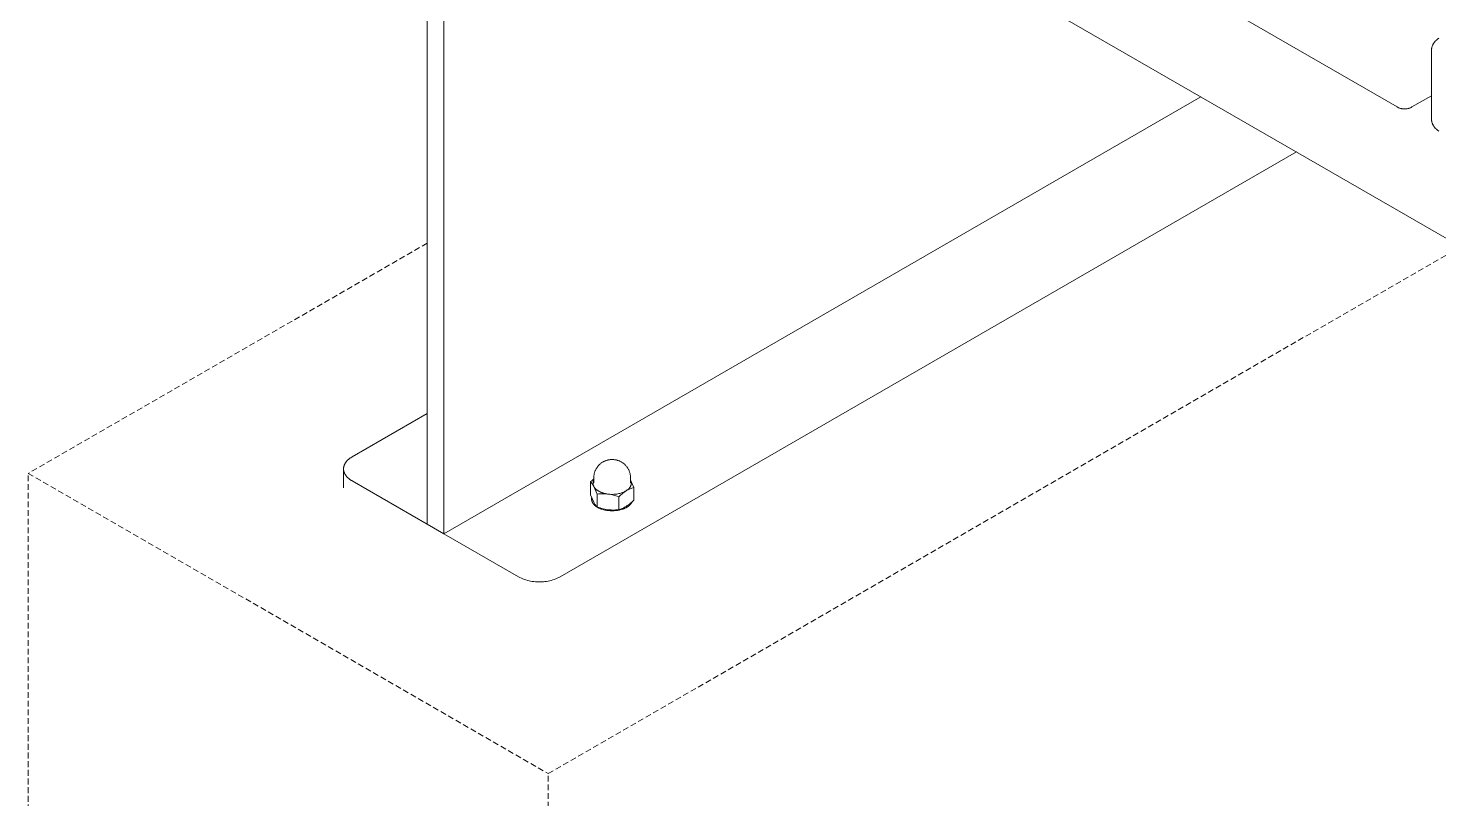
# Model space of a CAD drawing. Header units: millimetres. Extents: x -402 to 3954, y -41 to 3282.
# Drawn here: x 2749.2 to 3059.4, y 1351 to 1520.5 of the extents above; entities that cross this region are included whole.
import ezdxf

# ---------------------------------------------------------------- set-up
doc = ezdxf.new("R2010")
doc.units = ezdxf.units.MM
doc.linetypes.add('HIDDEN', pattern=[1.905, 1.27, -0.635])
doc.layers.add('ZANO_R', color=7, linetype='Continuous', lineweight=0)
doc.layers.add('ZANO_R_przerywana', color=7, linetype='HIDDEN', lineweight=0)

msp = doc.modelspace()

# ---------------------------------------------------------------- linework, layer by layer
at = {"layer": 'ZANO_R'}
for p, q in [((2836.9, 1411.41), (2836.9, 1619.53)), ((2840.56, 1601.57), (2840.56, 1409.3)), ((2840.56, 1601.57), (3654.8, 1131.47)), ((3050.28, 1503.16), (3016.43, 1522.71)), ((3058.21, 1517.04), (3058.27, 1517.13)), ((3058.27, 1517.13), (3058.33, 1517.23)), ((3058.33, 1517.23), (3058.39, 1517.32)), ((3058.39, 1517.32), (3058.45, 1517.41)), ((3058.45, 1517.41), (3058.52, 1517.49)), ((3058.52, 1517.49), (3058.59, 1517.58)), ((3058.59, 1517.58), (3058.66, 1517.66)), ((3058.66, 1517.66), (3058.74, 1517.74)), ((3058.74, 1517.74), (3058.81, 1517.81)), ((3058.81, 1517.81), (3058.9, 1517.89)), ((3058.9, 1517.89), (3058.98, 1517.96)), ((3058.98, 1517.96), (3059.06, 1518.03)), ((3059.06, 1518.03), (3059.15, 1518.09)), ((3059.15, 1518.09), (3059.24, 1518.16)), ((3059.24, 1518.16), (3059.33, 1518.22)), ((3059.33, 1518.22), (3059.43, 1518.27)), ((3057.81, 1515.58), (3057.82, 1515.69)), ((3057.81, 1515.47), (3057.81, 1515.58)), ((3057.81, 1500.68), (3057.81, 1515.47)), ((3057.82, 1515.69), (3057.83, 1515.8)), ((3057.83, 1515.8), (3057.84, 1515.91)), ((3057.84, 1515.91), (3057.85, 1516.01)), ((3057.85, 1516.01), (3057.87, 1516.12)), ((3057.87, 1516.12), (3057.9, 1516.23)), ((3057.9, 1516.23), (3057.93, 1516.33)), ((3057.93, 1516.33), (3057.96, 1516.44)), ((3057.96, 1516.44), (3057.99, 1516.54)), ((3057.99, 1516.54), (3058.03, 1516.65)), ((3058.03, 1516.65), (3058.07, 1516.75)), ((3058.07, 1516.75), (3058.12, 1516.85)), ((3058.12, 1516.85), (3058.16, 1516.94)), ((3058.16, 1516.94), (3058.21, 1517.04)), ((2840.56, 1409.3), (3007.07, 1505.43)), ((3057.81, 1505.64), (3053.51, 1503.16)), ((3050.37, 1503.11), (3050.28, 1503.16)), ((3050.47, 1503.06), (3050.37, 1503.11)), ((3050.57, 1503.01), (3050.47, 1503.06)), ((3050.67, 1502.97), (3050.57, 1503.01)), ((3050.77, 1502.93), (3050.67, 1502.97)), ((3050.87, 1502.89), (3050.77, 1502.93)), ((3050.98, 1502.86), (3050.87, 1502.89)), ((3051.08, 1502.83), (3050.98, 1502.86)), ((3051.19, 1502.81), (3051.08, 1502.83)), ((3051.3, 1502.78), (3051.19, 1502.81)), ((3051.4, 1502.77), (3051.3, 1502.78)), ((3051.51, 1502.75), (3051.4, 1502.77)), ((3051.62, 1502.74), (3051.51, 1502.75)), ((3051.73, 1502.73), (3051.62, 1502.74)), ((3051.84, 1502.73), (3051.73, 1502.73)), ((3051.95, 1502.73), (3051.84, 1502.73)), ((3052.06, 1502.73), (3051.95, 1502.73)), ((3052.17, 1502.74), (3052.06, 1502.73)), ((3052.28, 1502.75), (3052.17, 1502.74)), ((3052.38, 1502.77), (3052.28, 1502.75)), ((3052.49, 1502.78), (3052.38, 1502.77)), ((3052.6, 1502.81), (3052.49, 1502.78)), ((3052.71, 1502.83), (3052.6, 1502.81)), ((3052.81, 1502.86), (3052.71, 1502.83)), ((3052.91, 1502.89), (3052.81, 1502.86)), ((3053.02, 1502.93), (3052.91, 1502.89)), ((3053.12, 1502.97), (3053.02, 1502.93)), ((3053.22, 1503.01), (3053.12, 1502.97)), ((3053.32, 1503.06), (3053.22, 1503.01)), ((3053.42, 1503.11), (3053.32, 1503.06)), ((3053.51, 1503.16), (3053.42, 1503.11)), ((3057.81, 1500.57), (3057.81, 1500.68)), ((3057.82, 1500.46), (3057.81, 1500.57)), ((3057.83, 1500.35), (3057.82, 1500.46)), ((3057.84, 1500.25), (3057.83, 1500.35)), ((3057.85, 1500.14), (3057.84, 1500.25)), ((3057.87, 1500.03), (3057.85, 1500.14)), ((3057.9, 1499.92), (3057.87, 1500.03)), ((3057.93, 1499.82), (3057.9, 1499.92)), ((3057.96, 1499.71), (3057.93, 1499.82)), ((3057.99, 1499.61), (3057.96, 1499.71)), ((3058.03, 1499.51), (3057.99, 1499.61)), ((3058.07, 1499.41), (3058.03, 1499.51)), ((3058.12, 1499.31), (3058.07, 1499.41)), ((3058.16, 1499.21), (3058.12, 1499.31)), ((3058.21, 1499.11), (3058.16, 1499.21)), ((3058.27, 1499.02), (3058.21, 1499.11)), ((3058.33, 1498.92), (3058.27, 1499.02)), ((3058.39, 1498.83), (3058.33, 1498.92)), ((3058.45, 1498.74), (3058.39, 1498.83)), ((3058.52, 1498.66), (3058.45, 1498.74)), ((3058.59, 1498.57), (3058.52, 1498.66)), ((3058.66, 1498.49), (3058.59, 1498.57)), ((3058.74, 1498.41), (3058.66, 1498.49)), ((3058.81, 1498.34), (3058.74, 1498.41)), ((3058.9, 1498.26), (3058.81, 1498.34)), ((3058.98, 1498.19), (3058.9, 1498.26)), ((3059.06, 1498.12), (3058.98, 1498.19)), ((3059.15, 1498.06), (3059.06, 1498.12)), ((3059.24, 1498), (3059.15, 1498.06)), ((3059.33, 1497.94), (3059.24, 1498)), ((3059.43, 1497.88), (3059.33, 1497.94)), ((2866.17, 1399.79), (3028.11, 1493.29)), ((2836.9, 1435.71), (2820.43, 1426.2)), ((2818.58, 1424), (2818.59, 1424.04)), ((2818.59, 1424.04), (2818.6, 1424.09)), ((2818.6, 1424.09), (2818.61, 1424.14)), ((2818.61, 1424.14), (2818.63, 1424.19)), ((2818.63, 1424.19), (2818.64, 1424.23)), ((2818.64, 1424.23), (2818.66, 1424.28)), ((2818.66, 1424.28), (2818.67, 1424.33)), ((2818.67, 1424.33), (2818.69, 1424.38)), ((2818.69, 1424.38), (2818.71, 1424.42)), ((2818.71, 1424.42), (2818.73, 1424.47)), ((2818.73, 1424.47), (2818.75, 1424.51)), ((2818.75, 1424.51), (2818.77, 1424.56)), ((2818.77, 1424.56), (2818.79, 1424.61)), ((2818.79, 1424.61), (2818.82, 1424.65)), ((2818.82, 1424.65), (2818.84, 1424.7)), ((2818.84, 1424.7), (2818.87, 1424.74)), ((2818.87, 1424.74), (2818.89, 1424.79)), ((2818.89, 1424.79), (2818.92, 1424.83)), ((2818.92, 1424.83), (2818.95, 1424.87)), ((2818.95, 1424.87), (2819.01, 1424.96)), ((2819.01, 1424.96), (2819.07, 1425.05)), ((2819.07, 1425.05), (2819.13, 1425.13)), ((2819.13, 1425.13), (2819.2, 1425.21)), ((2819.2, 1425.21), (2819.27, 1425.3)), ((2819.27, 1425.3), (2819.35, 1425.38)), ((2819.35, 1425.38), (2819.43, 1425.45)), ((2819.43, 1425.45), (2819.51, 1425.53)), ((2819.51, 1425.53), (2819.59, 1425.61)), ((2819.59, 1425.61), (2819.68, 1425.68)), ((2819.68, 1425.68), (2819.76, 1425.75)), ((2819.76, 1425.75), (2819.85, 1425.82)), ((2819.85, 1425.82), (2819.94, 1425.89)), ((2819.94, 1425.89), (2820.04, 1425.96)), ((2820.04, 1425.96), (2820.13, 1426.02)), ((2820.13, 1426.02), (2820.23, 1426.08)), ((2820.23, 1426.08), (2820.33, 1426.15)), ((2820.33, 1426.15), (2820.43, 1426.2)), ((2874.38, 1424.01), (2874.46, 1424.12)), ((2874.46, 1424.12), (2874.55, 1424.23)), ((2874.55, 1424.23), (2874.64, 1424.33)), ((2874.64, 1424.33), (2874.74, 1424.43)), ((2874.74, 1424.43), (2874.84, 1424.53)), ((2874.84, 1424.53), (2874.94, 1424.62)), ((2874.94, 1424.62), (2875.04, 1424.71)), ((2875.04, 1424.71), (2875.15, 1424.79)), ((2875.15, 1424.79), (2875.26, 1424.87)), ((2875.26, 1424.87), (2875.38, 1424.95)), ((2875.38, 1424.95), (2875.49, 1425.03)), ((2875.49, 1425.03), (2875.61, 1425.1)), ((2875.61, 1425.1), (2875.73, 1425.16)), ((2875.73, 1425.16), (2875.85, 1425.22)), ((2875.85, 1425.22), (2875.98, 1425.28)), ((2875.98, 1425.28), (2876.11, 1425.34)), ((2876.11, 1425.34), (2876.24, 1425.38)), ((2876.24, 1425.38), (2876.37, 1425.43)), ((2876.37, 1425.43), (2876.5, 1425.47)), ((2876.5, 1425.47), (2876.63, 1425.5)), ((2876.63, 1425.5), (2876.76, 1425.54)), ((2876.76, 1425.54), (2876.9, 1425.56)), ((2876.9, 1425.56), (2877.04, 1425.58)), ((2877.04, 1425.58), (2877.17, 1425.6)), ((2877.17, 1425.6), (2877.31, 1425.61)), ((2877.31, 1425.61), (2877.45, 1425.62)), ((2877.45, 1425.62), (2877.58, 1425.63)), ((2877.58, 1425.63), (2877.72, 1425.62)), ((2877.72, 1425.62), (2877.86, 1425.62)), ((2877.86, 1425.62), (2878, 1425.61)), ((2878, 1425.61), (2878.13, 1425.59)), ((2878.13, 1425.59), (2878.27, 1425.57)), ((2878.27, 1425.57), (2878.41, 1425.55)), ((2878.41, 1425.55), (2878.54, 1425.52)), ((2878.54, 1425.52), (2878.68, 1425.48)), ((2878.68, 1425.48), (2878.81, 1425.44)), ((2878.81, 1425.44), (2878.94, 1425.4)), ((2878.94, 1425.4), (2879.07, 1425.35)), ((2879.07, 1425.35), (2879.2, 1425.3)), ((2879.2, 1425.3), (2879.33, 1425.24)), ((2879.33, 1425.24), (2879.45, 1425.18)), ((2879.45, 1425.18), (2879.57, 1425.12)), ((2879.57, 1425.12), (2879.69, 1425.05)), ((2879.69, 1425.05), (2879.81, 1424.97)), ((2879.81, 1424.97), (2879.93, 1424.9)), ((2879.93, 1424.9), (2880.04, 1424.82)), ((2880.04, 1424.82), (2880.15, 1424.73)), ((2880.15, 1424.73), (2880.26, 1424.64)), ((2880.26, 1424.64), (2880.36, 1424.55)), ((2880.36, 1424.55), (2880.46, 1424.45)), ((2880.46, 1424.45), (2880.56, 1424.35)), ((2880.56, 1424.35), (2880.65, 1424.25)), ((2880.65, 1424.25), (2880.74, 1424.14)), ((2880.74, 1424.14), (2880.82, 1424.04)), ((2880.82, 1424.04), (2880.91, 1423.92)), ((2818.54, 1423.71), (2818.55, 1423.76)), ((2818.54, 1423.66), (2818.54, 1423.71)), ((2818.54, 1423.61), (2818.54, 1423.66)), ((2818.54, 1423.56), (2818.54, 1423.61)), ((2818.54, 1423.51), (2818.54, 1423.56)), ((2818.54, 1423.51), (2818.54, 1419.39)), ((2818.54, 1423.47), (2818.54, 1423.51)), ((2818.54, 1423.42), (2818.54, 1423.47)), ((2818.55, 1423.37), (2818.54, 1423.42)), ((2818.55, 1423.8), (2818.56, 1423.85)), ((2818.55, 1423.76), (2818.55, 1423.8)), ((2818.55, 1423.32), (2818.55, 1423.37)), ((2818.56, 1423.27), (2818.55, 1423.32)), ((2818.56, 1423.9), (2818.57, 1423.95)), ((2818.56, 1423.85), (2818.56, 1423.9)), ((2818.56, 1423.23), (2818.56, 1423.27)), ((2818.57, 1423.18), (2818.56, 1423.23)), ((2818.57, 1423.95), (2818.58, 1424)), ((2818.58, 1423.13), (2818.57, 1423.18)), ((2818.59, 1423.08), (2818.58, 1423.13)), ((2818.6, 1423.03), (2818.59, 1423.08)), ((2818.61, 1422.99), (2818.6, 1423.03)), ((2818.63, 1422.94), (2818.61, 1422.99)), ((2818.64, 1422.89), (2818.63, 1422.94)), ((2818.66, 1422.84), (2818.64, 1422.89)), ((2818.67, 1422.8), (2818.66, 1422.84)), ((2818.69, 1422.75), (2818.67, 1422.8)), ((2818.71, 1422.7), (2818.69, 1422.75)), ((2818.73, 1422.66), (2818.71, 1422.7)), ((2818.75, 1422.61), (2818.73, 1422.66)), ((2818.77, 1422.57), (2818.75, 1422.61)), ((2818.79, 1422.52), (2818.77, 1422.57)), ((2818.82, 1422.48), (2818.79, 1422.52)), ((2818.84, 1422.43), (2818.82, 1422.48)), ((2818.87, 1422.39), (2818.84, 1422.43)), ((2818.89, 1422.34), (2818.87, 1422.39)), ((2818.92, 1422.3), (2818.89, 1422.34)), ((2818.95, 1422.25), (2818.92, 1422.3)), ((2819.01, 1422.17), (2818.95, 1422.25)), ((2819.07, 1422.08), (2819.01, 1422.17)), ((2819.13, 1422), (2819.07, 1422.08)), ((2819.2, 1421.91), (2819.13, 1422)), ((2819.27, 1421.83), (2819.2, 1421.91)), ((2819.35, 1421.75), (2819.27, 1421.83)), ((2819.43, 1421.67), (2819.35, 1421.75)), ((2819.51, 1421.6), (2819.43, 1421.67)), ((2819.59, 1421.52), (2819.51, 1421.6)), ((2819.68, 1421.45), (2819.59, 1421.52)), ((2819.76, 1421.38), (2819.68, 1421.45)), ((2819.85, 1421.31), (2819.76, 1421.38)), ((2819.94, 1421.24), (2819.85, 1421.31)), ((2820.04, 1421.17), (2819.94, 1421.24)), ((2820.13, 1421.11), (2820.04, 1421.17)), ((2820.23, 1421.04), (2820.13, 1421.11)), ((2820.33, 1420.98), (2820.23, 1421.04)), ((2820.43, 1420.92), (2820.33, 1420.98)), ((2873.22, 1421.03), (2872.87, 1420.7)), ((2873.57, 1421.34), (2873.22, 1421.03)), ((2873.51, 1420.92), (2873.53, 1420.97)), ((2873.53, 1420.97), (2873.55, 1421.02)), ((2873.55, 1421.02), (2873.57, 1421.06)), ((2873.57, 1421.72), (2873.58, 1421.86)), ((2873.57, 1421.58), (2873.57, 1421.72)), ((2873.57, 1420.46), (2873.57, 1421.58)), ((2873.58, 1421.86), (2873.59, 1421.99)), ((2873.59, 1421.99), (2873.6, 1422.13)), ((2873.6, 1422.13), (2873.63, 1422.26)), ((2873.63, 1422.26), (2873.65, 1422.4)), ((2873.65, 1422.4), (2873.68, 1422.53)), ((2873.68, 1422.53), (2873.72, 1422.66)), ((2873.72, 1422.66), (2873.75, 1422.8)), ((2873.75, 1422.8), (2873.8, 1422.93)), ((2873.8, 1422.93), (2873.84, 1423.05)), ((2873.84, 1423.05), (2873.9, 1423.18)), ((2873.9, 1423.18), (2873.95, 1423.31)), ((2873.95, 1423.31), (2874.01, 1423.43)), ((2874.01, 1423.43), (2874.08, 1423.55)), ((2874.08, 1423.55), (2874.15, 1423.67)), ((2874.15, 1423.67), (2874.22, 1423.79)), ((2874.22, 1423.79), (2874.3, 1423.9)), ((2874.3, 1423.9), (2874.38, 1424.01)), ((2880.91, 1423.92), (2880.99, 1423.81)), ((2880.99, 1423.81), (2881.06, 1423.69)), ((2881.06, 1423.69), (2881.13, 1423.57)), ((2881.13, 1423.57), (2881.2, 1423.45)), ((2881.2, 1423.45), (2881.26, 1423.33)), ((2881.26, 1423.33), (2881.32, 1423.2)), ((2881.32, 1423.2), (2881.37, 1423.07)), ((2881.37, 1423.07), (2881.42, 1422.94)), ((2881.42, 1422.94), (2881.46, 1422.81)), ((2881.46, 1422.81), (2881.5, 1422.68)), ((2881.5, 1422.68), (2881.54, 1422.54)), ((2881.54, 1422.54), (2881.57, 1422.41)), ((2881.57, 1422.41), (2881.59, 1422.27)), ((2881.59, 1422.27), (2881.62, 1422.14)), ((2881.62, 1422.14), (2881.63, 1422)), ((2881.63, 1422), (2881.64, 1421.86)), ((2881.64, 1421.86), (2881.65, 1421.72)), ((2881.65, 1421.72), (2881.65, 1421.58)), ((2881.65, 1421.58), (2881.65, 1420.46)), ((2882.35, 1419.47), (2881.65, 1421.06)), ((2881.65, 1421.06), (2881.67, 1421.02)), ((2881.67, 1421.02), (2881.69, 1420.99)), ((2881.69, 1420.99), (2881.7, 1420.95)), ((2881.7, 1420.95), (2881.72, 1420.92)), ((2820.43, 1420.92), (2836.9, 1411.41)), ((2872.87, 1420.7), (2872.98, 1420.59)), ((2872.87, 1420.7), (2872.87, 1417.88)), ((2873.6, 1416.24), (2872.87, 1417.88)), ((2872.98, 1420.59), (2873.08, 1420.46)), ((2873.08, 1420.46), (2873.18, 1420.34)), ((2873.18, 1420.34), (2873.27, 1420.21)), ((2873.27, 1420.21), (2873.36, 1420.08)), ((2873.36, 1420.08), (2873.44, 1419.95)), ((2873.41, 1420.54), (2873.42, 1420.59)), ((2873.41, 1420.49), (2873.41, 1420.54)), ((2873.41, 1420.44), (2873.41, 1420.49)), ((2873.41, 1420.39), (2873.41, 1420.44)), ((2873.41, 1420.34), (2873.41, 1420.39)), ((2873.41, 1420.29), (2873.41, 1420.34)), ((2873.41, 1420.24), (2873.41, 1420.29)), ((2873.42, 1420.19), (2873.41, 1420.24)), ((2873.42, 1420.59), (2873.43, 1420.64)), ((2873.43, 1420.14), (2873.42, 1420.19)), ((2873.43, 1420.64), (2873.44, 1420.69)), ((2873.44, 1420.09), (2873.43, 1420.14)), ((2873.44, 1420.69), (2873.45, 1420.73)), ((2873.45, 1420.04), (2873.44, 1420.09)), ((2873.44, 1419.95), (2873.52, 1419.81)), ((2873.45, 1420.73), (2873.46, 1420.78)), ((2873.46, 1419.99), (2873.45, 1420.04)), ((2873.46, 1420.78), (2873.47, 1420.83)), ((2873.48, 1419.95), (2873.46, 1419.99)), ((2873.47, 1420.83), (2873.49, 1420.88)), ((2873.49, 1419.9), (2873.48, 1419.95)), ((2873.49, 1420.88), (2873.51, 1420.92)), ((2873.51, 1419.85), (2873.49, 1419.9)), ((2873.53, 1419.81), (2873.51, 1419.85)), ((2873.52, 1419.81), (2873.6, 1419.67)), ((2873.55, 1419.76), (2873.53, 1419.81)), ((2873.57, 1419.72), (2873.55, 1419.76)), ((2873.6, 1419.67), (2873.57, 1419.72)), ((2873.6, 1419.67), (2874.32, 1418.03)), ((2873.62, 1419.64), (2873.6, 1419.67)), ((2873.64, 1419.6), (2873.62, 1419.64)), ((2873.66, 1419.56), (2873.64, 1419.6)), ((2873.68, 1419.53), (2873.66, 1419.56)), ((2873.71, 1419.49), (2873.68, 1419.53)), ((2873.73, 1419.46), (2873.71, 1419.49)), ((2873.76, 1419.42), (2873.73, 1419.46)), ((2873.79, 1419.38), (2873.76, 1419.42)), ((2873.82, 1419.35), (2873.79, 1419.38)), ((2873.84, 1419.31), (2873.82, 1419.35)), ((2873.88, 1419.28), (2873.84, 1419.31)), ((2873.91, 1419.24), (2873.88, 1419.28)), ((2873.94, 1419.21), (2873.91, 1419.24)), ((2873.97, 1419.17), (2873.94, 1419.21)), ((2874.01, 1419.14), (2873.97, 1419.17)), ((2874.05, 1419.11), (2874.01, 1419.14)), ((2874.08, 1419.07), (2874.05, 1419.11)), ((2874.12, 1419.04), (2874.08, 1419.07)), ((2874.2, 1418.97), (2874.12, 1419.04)), ((2874.28, 1418.91), (2874.2, 1418.97)), ((2874.37, 1418.85), (2874.28, 1418.91)), ((2874.32, 1418.03), (2874.65, 1418.06)), ((2874.32, 1415.21), (2874.32, 1418.03)), ((2874.46, 1418.78), (2874.37, 1418.85)), ((2874.56, 1418.72), (2874.46, 1418.78)), ((2874.66, 1418.67), (2874.56, 1418.72)), ((2874.65, 1418.06), (2874.99, 1418.09)), ((2874.76, 1418.61), (2874.66, 1418.67)), ((2874.86, 1418.56), (2874.76, 1418.61)), ((2874.97, 1418.5), (2874.86, 1418.56)), ((2875.08, 1418.45), (2874.97, 1418.5)), ((2874.99, 1418.09), (2875.33, 1418.1)), ((2875.2, 1418.41), (2875.08, 1418.45)), ((2875.31, 1418.36), (2875.2, 1418.41)), ((2875.43, 1418.32), (2875.31, 1418.36)), ((2875.33, 1418.1), (2875.67, 1418.1)), ((2875.55, 1418.28), (2875.43, 1418.32)), ((2875.67, 1418.24), (2875.55, 1418.28)), ((2875.8, 1418.2), (2875.67, 1418.24)), ((2875.67, 1418.1), (2876.01, 1418.09)), ((2875.92, 1418.17), (2875.8, 1418.2)), ((2876.05, 1418.14), (2875.92, 1418.17)), ((2876.01, 1418.09), (2876.35, 1418.06)), ((2876.17, 1418.11), (2876.05, 1418.14)), ((2876.3, 1418.09), (2876.17, 1418.11)), ((2876.43, 1418.06), (2876.3, 1418.09)), ((2876.35, 1418.06), (2876.69, 1418.03)), ((2876.56, 1418.04), (2876.43, 1418.06)), ((2876.69, 1418.03), (2876.56, 1418.04)), ((2876.69, 1418.03), (2877.03, 1417.97)), ((2876.9, 1418), (2876.69, 1418.03)), ((2877.12, 1417.98), (2876.9, 1418)), ((2877.03, 1417.97), (2877.38, 1417.91)), ((2877.34, 1417.96), (2877.12, 1417.98)), ((2877.56, 1417.96), (2877.34, 1417.96)), ((2877.38, 1417.91), (2877.72, 1417.83)), ((2877.77, 1417.96), (2877.56, 1417.96)), ((2877.72, 1417.83), (2878.06, 1417.74)), ((2877.99, 1417.97), (2877.77, 1417.96)), ((2878.21, 1417.98), (2877.99, 1417.97)), ((2878.43, 1418.01), (2878.21, 1417.98)), ((2878.64, 1418.04), (2878.43, 1418.01)), ((2878.86, 1418.08), (2878.64, 1418.04)), ((2879.07, 1418.12), (2878.86, 1418.08)), ((2879.29, 1418.18), (2879.07, 1418.12)), ((2879.27, 1417.62), (2879.49, 1417.83)), ((2879.5, 1418.24), (2879.29, 1418.18)), ((2879.49, 1417.83), (2879.72, 1418.03)), ((2879.7, 1418.3), (2879.5, 1418.24)), ((2879.91, 1418.38), (2879.7, 1418.3)), ((2879.72, 1418.03), (2879.96, 1418.22)), ((2880.11, 1418.46), (2879.91, 1418.38)), ((2879.96, 1418.22), (2880.2, 1418.4)), ((2880.31, 1418.55), (2880.11, 1418.46)), ((2880.2, 1418.4), (2880.45, 1418.58)), ((2880.51, 1418.64), (2880.31, 1418.55)), ((2880.45, 1418.58), (2880.7, 1418.75)), ((2880.7, 1418.75), (2880.51, 1418.64)), ((2880.7, 1418.75), (2880.87, 1418.85)), ((2880.79, 1418.8), (2880.7, 1418.75)), ((2880.87, 1418.86), (2880.79, 1418.8)), ((2880.87, 1418.85), (2881.05, 1418.95)), ((2880.95, 1418.92), (2880.87, 1418.86)), ((2881.03, 1418.98), (2880.95, 1418.92)), ((2881.1, 1419.04), (2881.03, 1418.98)), ((2881.05, 1418.95), (2881.22, 1419.04)), ((2881.18, 1419.11), (2881.1, 1419.04)), ((2881.21, 1419.14), (2881.18, 1419.11)), ((2881.25, 1419.17), (2881.21, 1419.14)), ((2881.22, 1419.04), (2881.41, 1419.13)), ((2881.28, 1419.21), (2881.25, 1419.17)), ((2881.31, 1419.24), (2881.28, 1419.21)), ((2881.34, 1419.28), (2881.31, 1419.24)), ((2881.37, 1419.31), (2881.34, 1419.28)), ((2881.4, 1419.35), (2881.37, 1419.31)), ((2881.43, 1419.38), (2881.4, 1419.35)), ((2881.41, 1419.13), (2881.59, 1419.21)), ((2881.46, 1419.42), (2881.43, 1419.38)), ((2881.49, 1419.45), (2881.46, 1419.42)), ((2881.51, 1419.49), (2881.49, 1419.45)), ((2881.54, 1419.53), (2881.51, 1419.49)), ((2881.56, 1419.56), (2881.54, 1419.53)), ((2881.59, 1419.6), (2881.56, 1419.56)), ((2881.61, 1419.64), (2881.59, 1419.6)), ((2881.59, 1419.21), (2881.78, 1419.28)), ((2881.63, 1419.68), (2881.61, 1419.64)), ((2881.65, 1419.72), (2881.63, 1419.68)), ((2881.67, 1419.75), (2881.65, 1419.72)), ((2881.68, 1419.79), (2881.67, 1419.75)), ((2881.7, 1419.83), (2881.68, 1419.79)), ((2881.72, 1419.87), (2881.7, 1419.83)), ((2881.72, 1420.92), (2881.73, 1420.88)), ((2881.73, 1419.91), (2881.72, 1419.87)), ((2881.73, 1420.88), (2881.74, 1420.84)), ((2881.74, 1419.95), (2881.73, 1419.91)), ((2881.74, 1420.84), (2881.76, 1420.8)), ((2881.76, 1419.99), (2881.74, 1419.95)), ((2881.76, 1420.8), (2881.77, 1420.77)), ((2881.77, 1420.02), (2881.76, 1419.99)), ((2881.77, 1420.77), (2881.78, 1420.73)), ((2881.78, 1420.06), (2881.77, 1420.02)), ((2881.78, 1420.73), (2881.78, 1420.69)), ((2881.78, 1420.69), (2881.79, 1420.65)), ((2881.79, 1420.1), (2881.78, 1420.06)), ((2881.78, 1419.28), (2881.96, 1419.35)), ((2881.79, 1420.65), (2881.8, 1420.61)), ((2881.8, 1420.18), (2881.79, 1420.14)), ((2881.79, 1420.14), (2881.79, 1420.1)), ((2881.8, 1420.61), (2881.8, 1420.57)), ((2881.8, 1420.57), (2881.81, 1420.54)), ((2881.81, 1420.22), (2881.8, 1420.18)), ((2881.81, 1420.54), (2881.81, 1420.5)), ((2881.81, 1420.5), (2881.81, 1420.46)), ((2881.81, 1420.46), (2881.82, 1420.42)), ((2881.82, 1420.38), (2881.81, 1420.34)), ((2881.81, 1420.34), (2881.81, 1420.3)), ((2881.81, 1420.3), (2881.81, 1420.26)), ((2881.81, 1420.26), (2881.81, 1420.22)), ((2881.82, 1420.42), (2881.82, 1420.38)), ((2881.96, 1419.35), (2882.15, 1419.41)), ((2882.15, 1419.41), (2882.35, 1419.47)), ((2882.35, 1416.65), (2882.35, 1419.47)), ((2873.08, 1417.04), (2873.09, 1417.08)), ((2873.08, 1417), (2873.08, 1417.04)), ((2873.08, 1416.96), (2873.08, 1417)), ((2873.08, 1416.93), (2873.08, 1416.96)), ((2873.08, 1416.89), (2873.08, 1416.93)), ((2873.09, 1416.85), (2873.08, 1416.89)), ((2873.09, 1417.12), (2873.1, 1417.16)), ((2873.09, 1417.08), (2873.09, 1417.12)), ((2873.09, 1416.81), (2873.09, 1416.85)), ((2873.09, 1416.77), (2873.09, 1416.81)), ((2873.1, 1416.73), (2873.09, 1416.77)), ((2873.1, 1417.2), (2873.11, 1417.23)), ((2873.1, 1417.16), (2873.1, 1417.2)), ((2873.11, 1416.69), (2873.1, 1416.73)), ((2873.11, 1417.23), (2873.11, 1417.27)), ((2873.11, 1416.66), (2873.11, 1416.69)), ((2873.12, 1416.62), (2873.11, 1416.66)), ((2873.13, 1416.58), (2873.12, 1416.62)), ((2873.14, 1416.54), (2873.13, 1416.58)), ((2873.15, 1416.5), (2873.14, 1416.54)), ((2873.16, 1416.47), (2873.15, 1416.5)), ((2873.18, 1416.43), (2873.16, 1416.47)), ((2873.19, 1416.39), (2873.18, 1416.43)), ((2873.21, 1416.35), (2873.19, 1416.39)), ((2873.22, 1416.32), (2873.21, 1416.35)), ((2873.24, 1416.28), (2873.22, 1416.32)), ((2873.26, 1416.24), (2873.24, 1416.28)), ((2873.28, 1416.21), (2873.26, 1416.24)), ((2873.29, 1416.17), (2873.28, 1416.21)), ((2873.31, 1416.13), (2873.29, 1416.17)), ((2873.34, 1416.1), (2873.31, 1416.13)), ((2873.36, 1416.06), (2873.34, 1416.1)), ((2873.38, 1416.03), (2873.36, 1416.06)), ((2873.4, 1415.99), (2873.38, 1416.03)), ((2873.43, 1415.96), (2873.4, 1415.99)), ((2873.45, 1415.92), (2873.43, 1415.96)), ((2873.48, 1415.89), (2873.45, 1415.92)), ((2873.51, 1415.86), (2873.48, 1415.89)), ((2873.53, 1415.82), (2873.51, 1415.86)), ((2873.56, 1415.79), (2873.53, 1415.82)), ((2873.62, 1415.73), (2873.56, 1415.79)), ((2873.67, 1416.1), (2873.6, 1416.24)), ((2873.68, 1415.66), (2873.62, 1415.73)), ((2873.75, 1415.96), (2873.67, 1416.1)), ((2873.74, 1415.6), (2873.68, 1415.66)), ((2873.81, 1415.54), (2873.74, 1415.6)), ((2873.83, 1415.83), (2873.75, 1415.96)), ((2873.88, 1415.48), (2873.81, 1415.54)), ((2873.92, 1415.7), (2873.83, 1415.83)), ((2873.95, 1415.42), (2873.88, 1415.48)), ((2874.01, 1415.57), (2873.92, 1415.7)), ((2874.02, 1415.37), (2873.95, 1415.42)), ((2874.11, 1415.45), (2874.01, 1415.57)), ((2874.1, 1415.31), (2874.02, 1415.37)), ((2874.17, 1415.26), (2874.1, 1415.31)), ((2874.21, 1415.33), (2874.11, 1415.45)), ((2874.25, 1415.21), (2874.17, 1415.26)), ((2874.32, 1415.21), (2874.21, 1415.33)), ((2874.33, 1415.16), (2874.25, 1415.21)), ((2874.65, 1415.09), (2874.32, 1415.21)), ((2874.41, 1415.11), (2874.33, 1415.16)), ((2874.38, 1415.13), (2874.38, 1415.19)), ((2874.41, 1415.11), (2874.47, 1415.15)), ((2874.48, 1415.07), (2874.41, 1415.11)), ((2874.55, 1415.03), (2874.48, 1415.07)), ((2874.63, 1414.99), (2874.55, 1415.03)), ((2874.71, 1414.95), (2874.63, 1414.99)), ((2874.98, 1414.98), (2874.65, 1415.09)), ((2874.79, 1414.92), (2874.71, 1414.95)), ((2874.87, 1414.88), (2874.79, 1414.92)), ((2874.96, 1414.84), (2874.87, 1414.88)), ((2875.04, 1414.81), (2874.96, 1414.84)), ((2875.31, 1414.88), (2874.98, 1414.98)), ((2875.23, 1414.74), (2875.04, 1414.81)), ((2875.41, 1414.67), (2875.23, 1414.74)), ((2875.65, 1414.79), (2875.31, 1414.88)), ((2876, 1414.71), (2875.65, 1414.79)), ((2878.06, 1417.74), (2878.39, 1417.64)), ((2878.39, 1417.64), (2878.73, 1417.53)), ((2878.73, 1417.53), (2879.05, 1417.41)), ((2879.05, 1417.41), (2879.27, 1417.62)), ((2879.05, 1414.59), (2879.05, 1417.41)), ((2879.63, 1414.78), (2879.44, 1414.71)), ((2879.81, 1414.85), (2879.63, 1414.78)), ((2880, 1414.93), (2879.81, 1414.85)), ((2880, 1414.74), (2879.81, 1414.67)), ((2880.18, 1415.02), (2880, 1414.93)), ((2880.18, 1414.81), (2880, 1414.74)), ((2880.35, 1415.11), (2880.18, 1415.02)), ((2880.26, 1414.84), (2880.18, 1414.81)), ((2880.35, 1414.88), (2880.26, 1414.84)), ((2880.53, 1415.21), (2880.35, 1415.11)), ((2880.43, 1414.92), (2880.35, 1414.88)), ((2880.51, 1414.95), (2880.43, 1414.92)), ((2880.59, 1414.99), (2880.51, 1414.95)), ((2880.7, 1415.31), (2880.53, 1415.21)), ((2880.59, 1415.24), (2880.81, 1415.11)), ((2880.67, 1415.03), (2880.59, 1414.99)), ((2880.74, 1415.07), (2880.67, 1415.03)), ((2880.95, 1415.48), (2880.7, 1415.31)), ((2880.81, 1415.11), (2880.74, 1415.07)), ((2880.91, 1415.17), (2880.81, 1415.11)), ((2880.85, 1415.41), (2880.85, 1415.13)), ((2881.01, 1415.23), (2880.91, 1415.17)), ((2881.2, 1415.66), (2880.95, 1415.48)), ((2881.1, 1415.3), (2881.01, 1415.23)), ((2881.19, 1415.36), (2881.1, 1415.3)), ((2881.28, 1415.43), (2881.19, 1415.36)), ((2881.44, 1415.84), (2881.2, 1415.66)), ((2881.37, 1415.5), (2881.28, 1415.43)), ((2881.41, 1415.54), (2881.37, 1415.5)), ((2881.45, 1415.57), (2881.41, 1415.54)), ((2881.68, 1416.04), (2881.44, 1415.84)), ((2881.49, 1415.61), (2881.45, 1415.57)), ((2881.53, 1415.65), (2881.49, 1415.61)), ((2881.57, 1415.69), (2881.53, 1415.65)), ((2881.6, 1415.73), (2881.57, 1415.69)), ((2881.64, 1415.77), (2881.6, 1415.73)), ((2881.68, 1415.81), (2881.64, 1415.77)), ((2881.91, 1416.23), (2881.68, 1416.04)), ((2881.71, 1415.85), (2881.68, 1415.81)), ((2881.74, 1415.89), (2881.71, 1415.85)), ((2881.77, 1415.93), (2881.74, 1415.89)), ((2881.8, 1415.97), (2881.77, 1415.93)), ((2881.83, 1416.02), (2881.8, 1415.97)), ((2881.86, 1416.06), (2881.83, 1416.02)), ((2881.89, 1416.1), (2881.86, 1416.06)), ((2881.91, 1416.15), (2881.89, 1416.1)), ((2882.13, 1416.44), (2881.91, 1416.23)), ((2881.94, 1416.19), (2881.91, 1416.15)), ((2881.96, 1416.24), (2881.94, 1416.19)), ((2881.98, 1416.28), (2881.96, 1416.24)), ((2882, 1416.33), (2881.98, 1416.28)), ((2882.35, 1416.65), (2882.13, 1416.44)), ((2875.61, 1414.62), (2875.41, 1414.67)), ((2875.81, 1414.56), (2875.61, 1414.62)), ((2876.02, 1414.51), (2875.81, 1414.56)), ((2876.34, 1414.65), (2876, 1414.71)), ((2876.24, 1414.47), (2876.02, 1414.51)), ((2876.46, 1414.43), (2876.24, 1414.47)), ((2876.69, 1414.59), (2876.34, 1414.65)), ((2876.68, 1414.4), (2876.46, 1414.43)), ((2876.91, 1414.38), (2876.68, 1414.4)), ((2877.02, 1414.56), (2876.69, 1414.59)), ((2877.14, 1414.36), (2876.91, 1414.38)), ((2877.36, 1414.53), (2877.02, 1414.56)), ((2877.38, 1414.35), (2877.14, 1414.36)), ((2877.7, 1414.52), (2877.36, 1414.53)), ((2877.61, 1414.35), (2877.38, 1414.35)), ((2877.85, 1414.35), (2877.61, 1414.35)), ((2878.04, 1414.52), (2877.7, 1414.52)), ((2878.08, 1414.36), (2877.85, 1414.35)), ((2878.38, 1414.53), (2878.04, 1414.52)), ((2878.31, 1414.38), (2878.08, 1414.36)), ((2878.54, 1414.4), (2878.31, 1414.38)), ((2878.72, 1414.56), (2878.38, 1414.53)), ((2878.76, 1414.43), (2878.54, 1414.4)), ((2879.05, 1414.59), (2878.72, 1414.56)), ((2878.98, 1414.47), (2878.76, 1414.43)), ((2879.2, 1414.51), (2878.98, 1414.47)), ((2879.25, 1414.65), (2879.05, 1414.59)), ((2879.41, 1414.56), (2879.2, 1414.51)), ((2879.44, 1414.71), (2879.25, 1414.65)), ((2879.61, 1414.62), (2879.41, 1414.56)), ((2879.81, 1414.67), (2879.61, 1414.62)), ((2836.9, 1411.41), (2840.56, 1409.3)), ((2840.56, 1409.3), (2857.03, 1399.79)), ((2857.34, 1399.64), (2857.03, 1399.79)), ((2857.66, 1399.5), (2857.34, 1399.64)), ((2857.99, 1399.37), (2857.66, 1399.5)), ((2858.32, 1399.25), (2857.99, 1399.37)), ((2858.66, 1399.14), (2858.32, 1399.25)), ((2864.88, 1399.25), (2864.55, 1399.14)), ((2865.21, 1399.37), (2864.88, 1399.25)), ((2865.54, 1399.5), (2865.21, 1399.37)), ((2865.86, 1399.64), (2865.54, 1399.5)), ((2866.17, 1399.79), (2865.86, 1399.64)), ((2858.99, 1399.04), (2858.66, 1399.14)), ((2859.33, 1398.96), (2858.99, 1399.04)), ((2859.68, 1398.88), (2859.33, 1398.96)), ((2860.02, 1398.82), (2859.68, 1398.88)), ((2860.37, 1398.78), (2860.02, 1398.82)), ((2860.72, 1398.74), (2860.37, 1398.78)), ((2861.07, 1398.71), (2860.72, 1398.74)), ((2861.42, 1398.7), (2861.07, 1398.71)), ((2861.78, 1398.7), (2861.42, 1398.7)), ((2862.13, 1398.71), (2861.78, 1398.7)), ((2862.48, 1398.74), (2862.13, 1398.71)), ((2862.83, 1398.78), (2862.48, 1398.74)), ((2863.18, 1398.82), (2862.83, 1398.78)), ((2863.52, 1398.88), (2863.18, 1398.82)), ((2863.87, 1398.96), (2863.52, 1398.88)), ((2864.21, 1399.04), (2863.87, 1398.96)), ((2864.55, 1399.14), (2864.21, 1399.04))]:
    msp.add_line(p, q, dxfattribs=at)
at = {"layer": 'ZANO_R_przerywana'}
for p, q in [((2836.9, 1473.21), (2749.18, 1422.57)), ((2863.54, 1356.54), (3064.25, 1472.42)), ((2749.18, 1211.29), (2749.18, 1422.57)), ((2749.18, 1422.57), (2863.54, 1356.54)), ((2863.54, 1145.26), (2863.54, 1356.54))]:
    msp.add_line(p, q, dxfattribs=at)

doc.saveas('drawing.dxf')
